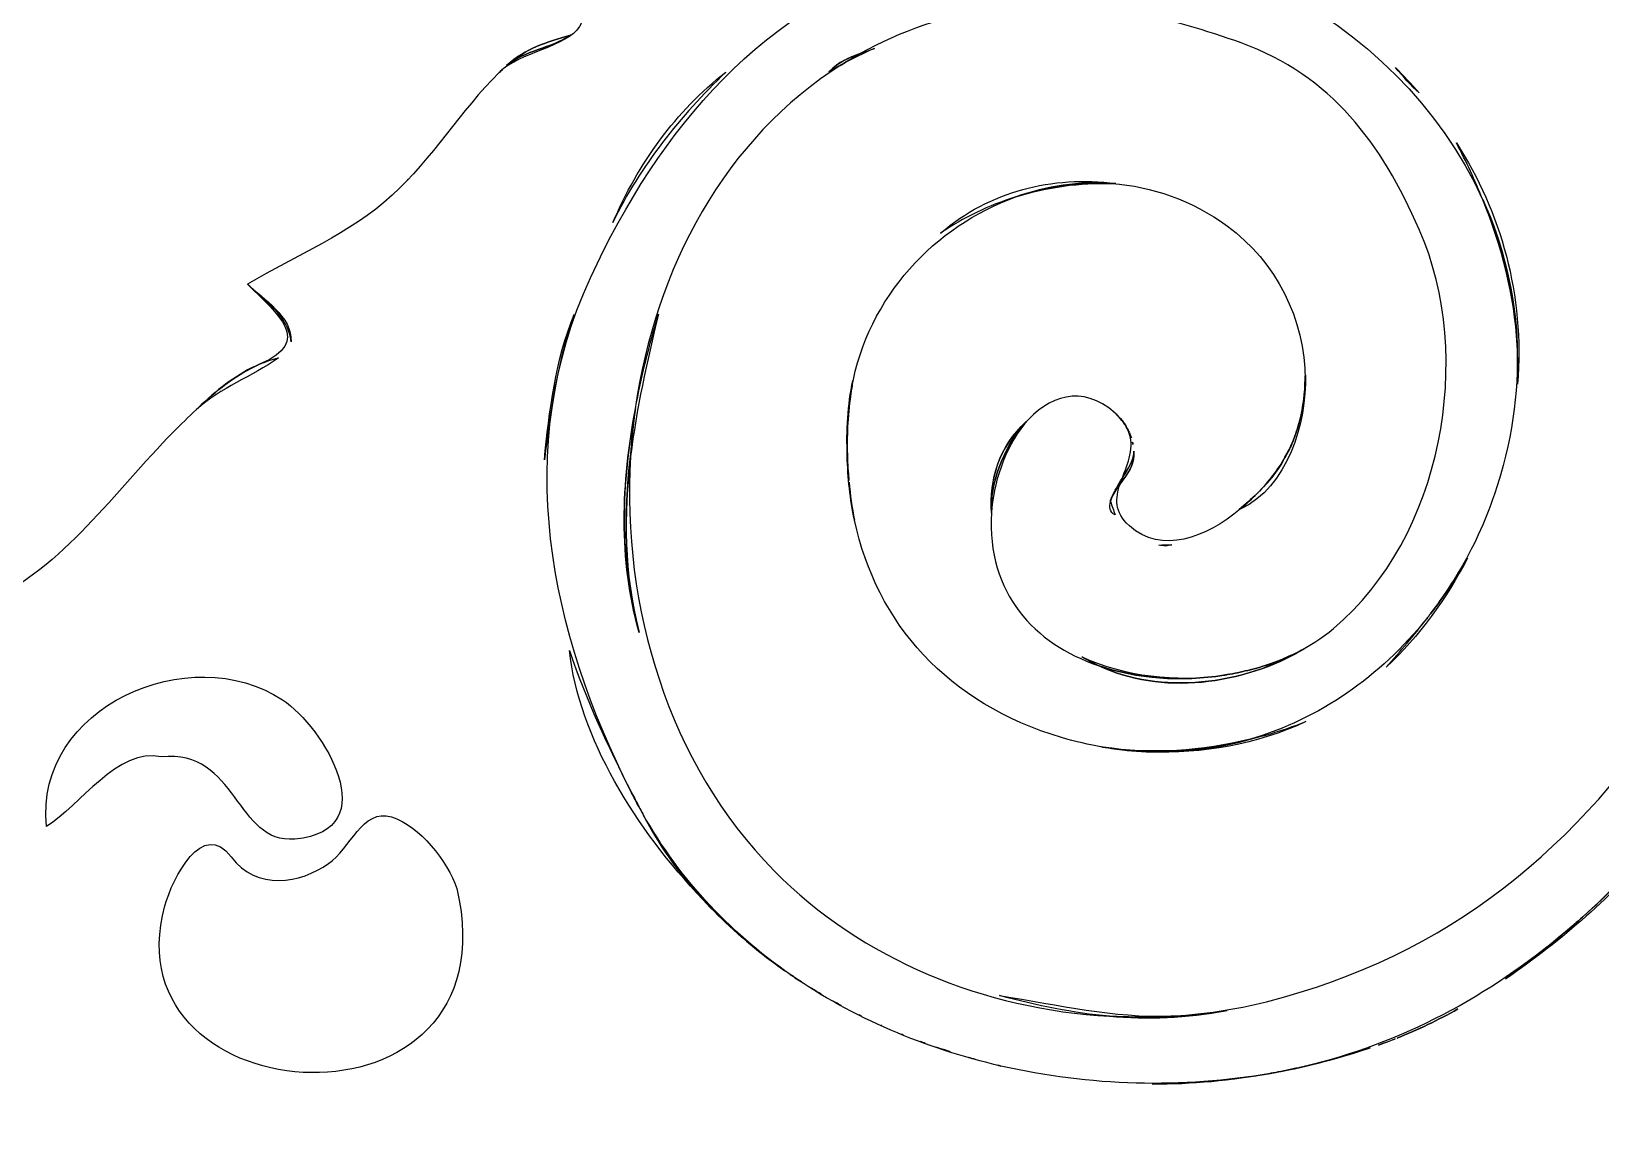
# Model space of a CAD drawing. Header units: centimetres. Extents: x -11.5 to 11.5, y -11.2 to 11.2.
# Drawn here: x 1.141 to 3.532, y 8.535 to 10.231 of the extents above; entities that cross this region are included whole.
import ezdxf

# ---------------------------------------------------------------- set-up
doc = ezdxf.new("R2010")
doc.units = ezdxf.units.CM
doc.header["$MEASUREMENT"] = 0
doc.layers.add('Layer 1', color=7, linetype='Continuous')

msp = doc.modelspace()

# ---------------------------------------------------------------- linework, layer by layer
at = {"layer": 'Layer 1'}
for points, knots in [([(2.59636, 11.08439), (2.485, 11.08727), (2.37427, 11.07283), (2.26444, 11.05571), (2.26444, 11.05571), (2.11675, 11.02732), (1.97274, 10.97975), (1.83793, 10.91437), (1.83793, 10.91437), (1.73853, 10.86616), (1.64169, 10.80962), (1.54908, 10.74639), (1.54908, 10.74639), (1.54445, 10.74247), (1.54011, 10.73938), (1.53699, 10.73835), (1.53699, 10.73835), (1.43954, 10.67091), (1.34707, 10.59582), (1.26185, 10.51438), (1.26185, 10.51438), (1.10329, 10.36288), (0.97303, 10.19209), (0.84145, 10.01871), (0.84145, 10.01871), (0.81944, 9.98966), (0.7974, 9.96063), (0.77522, 9.93171), (0.77522, 9.93171), (0.77107, 9.92623), (0.76694, 9.92078), (0.76273, 9.91531), (0.76273, 9.91531), (0.61335, 9.72052), (0.47812, 9.49825), (0.31246, 9.31624), (0.31246, 9.31624), (0.29849, 9.29933), (0.28333, 9.28383), (0.26605, 9.26634), (0.26605, 9.26634), (0.18731, 9.17413), (0.11537, 9.07314), (0.02827, 8.98869), (0.02827, 8.98869), (-0.00922, 8.95234), (-0.04685, 8.91678), (-0.08323, 8.87928), (-0.08323, 8.87928), (-0.09204, 8.87023), (-0.1009, 8.86121), (-0.10998, 8.85248), (-0.10998, 8.85248), (-0.1009, 8.86124), (-0.09204, 8.87023), (-0.08323, 8.87928), (-0.08323, 8.87928), (-0.11675, 8.84475), (-0.1825, 8.81504), (-0.20049, 8.76884), (-0.20049, 8.76884), (-0.14919, 8.73275), (-0.06293, 8.81853), (-0.02904, 8.84901), (-0.02904, 8.84901), (0.04801, 8.91841), (0.12971, 8.98297), (0.20512, 9.05412), (0.20512, 9.05412), (0.29497, 9.13889), (0.38234, 9.22724), (0.46952, 9.31479), (0.46952, 9.31479), (0.50048, 9.34591), (0.58504, 9.47037), (0.64282, 9.49415), (0.64282, 9.49415), (0.64364, 9.49449), (0.64449, 9.49473), (0.64536, 9.49505), (0.64536, 9.49505), (0.64888, 9.49632), (0.65227, 9.49722), (0.65555, 9.49764), (0.65555, 9.49764), (0.65616, 9.49772), (0.65671, 9.49804), (0.6573, 9.49809), (0.6573, 9.49809), (0.65677, 9.49804), (0.65632, 9.49775), (0.65579, 9.49767), (0.65579, 9.49767), (0.6582, 9.49799), (0.66066, 9.49844), (0.66291, 9.49825), (0.66291, 9.49825), (0.68215, 9.27653), (0.93329, 9.28756), (1.08331, 9.36466), (1.08331, 9.36466), (1.19888, 9.42409), (1.2754, 9.53921), (1.36618, 9.62893), (1.36618, 9.62893), (1.37769, 9.64028), (1.38946, 9.65179), (1.40161, 9.66293), (1.40161, 9.66293), (1.42677, 9.68703), (1.45627, 9.7096), (1.48858, 9.72336), (1.48858, 9.72336), (1.48895, 9.72352), (1.48927, 9.7237), (1.48964, 9.72386), (1.48964, 9.72386), (1.57058, 9.75855), (1.51684, 9.79876), (1.47059, 9.84573), (1.47059, 9.84573), (1.54486, 9.8892), (1.62611, 9.92214), (1.6907, 9.98085), (1.6907, 9.98085), (1.752, 10.0366), (1.79479, 10.10981), (1.85387, 10.1678), (1.85387, 10.1678), (1.85562, 10.16955), (1.85734, 10.17132), (1.85919, 10.17301), (1.85919, 10.17301), (1.85734, 10.17132), (1.85562, 10.16954), (1.85387, 10.1678), (1.85387, 10.1678), (1.88459, 10.19897), (1.95809, 10.20743), (1.9764, 10.23802), (1.9764, 10.23802), (2.0172, 10.30628), (1.83352, 10.37645), (1.7986, 10.39981), (1.7986, 10.39981), (2.0286, 10.45032), (2.20892, 10.60052), (2.41651, 10.70353), (2.41651, 10.70353), (2.3496, 10.67202), (2.28144, 10.63834), (2.21998, 10.59889), (2.21998, 10.59889), (2.29218, 10.64633), (2.37066, 10.69014), (2.45173, 10.72025), (2.45173, 10.72025), (2.47194, 10.72956), (2.49229, 10.73853), (2.51314, 10.74671), (2.51314, 10.74671), (2.78452, 10.85299), (3.08472, 10.81481), (3.33285, 10.67085), (3.33285, 10.67085), (3.4757, 10.58798), (3.58876, 10.46318), (3.66863, 10.31702), (3.66863, 10.31702), (3.64553, 10.36488), (3.61939, 10.41095), (3.58875, 10.45259), (3.58875, 10.45259), (3.63508, 10.39179), (3.67167, 10.32419), (3.70075, 10.25339), (3.70075, 10.25339), (3.85082, 9.92951), (3.8472, 9.52126), (3.65439, 9.22591), (3.65439, 9.22591), (3.49831, 8.98694), (3.30122, 8.82261), (3.02278, 8.75228), (3.02278, 8.75228), (2.97526, 8.74027), (2.92634, 8.73297), (2.87694, 8.73005), (2.87694, 8.73005), (2.90462, 8.73071), (2.93295, 8.73336), (2.96261, 8.73897), (2.96261, 8.73897), (2.89985, 8.72712), (2.84162, 8.72503), (2.78346, 8.73011), (2.78346, 8.73011), (2.59436, 8.74059), (2.4069, 8.81568), (2.27287, 8.95167), (2.27287, 8.95167), (2.11182, 9.1151), (2.04033, 9.35325), (2.05403, 9.58273), (2.05403, 9.58273), (2.04331, 9.49407), (2.04371, 9.40512), (2.06707, 9.31492), (2.06707, 9.31492), (2.03511, 9.42644), (2.04006, 9.54262), (2.0613, 9.6557), (2.0613, 9.6557), (2.09144, 9.86977), (2.1974, 10.06789), (2.37607, 10.18016), (2.37607, 10.18016), (2.36943, 10.17648), (2.36268, 10.17296), (2.3562, 10.16897), (2.3562, 10.16897), (2.37197, 10.18474), (2.38639, 10.19064), (2.40385, 10.19683), (2.40385, 10.19683), (2.46465, 10.23059), (2.53307, 10.25491), (2.60927, 10.26708), (2.60927, 10.26708), (2.60993, 10.26719), (2.61062, 10.26719), (2.61128, 10.26729), (2.61128, 10.26729), (2.62036, 10.26869), (2.62948, 10.26978), (2.63866, 10.27036), (2.63866, 10.27036), (2.63924, 10.27036), (2.63982, 10.27039), (2.64041, 10.27041), (2.64041, 10.27041), (2.7546, 10.28065), (2.87888, 10.25104), (2.98437, 10.21297), (2.98437, 10.21297), (3.1219, 10.16336), (3.19805, 10.05999), (3.25557, 9.92889), (3.25557, 9.92889), (3.3409, 9.73442), (3.29071, 9.46015), (3.12516, 9.32104), (3.12516, 9.32104), (3.08939, 9.29101), (3.04369, 9.26947), (2.99424, 9.25698), (2.99424, 9.25698), (3.02551, 9.26457), (3.05517, 9.27553), (3.08124, 9.2904), (3.08124, 9.2904), (2.98668, 9.23396), (2.86187, 9.21923), (2.76631, 9.26442), (2.76631, 9.26442), (2.66958, 9.29786), (2.59692, 9.37372), (2.60383, 9.49731), (2.60383, 9.49731), (2.60018, 9.54777), (2.61505, 9.59716), (2.65659, 9.63593), (2.65659, 9.63593), (2.65564, 9.63482), (2.65482, 9.63355), (2.65386, 9.63238), (2.65386, 9.63238), (2.69021, 9.67434), (2.74152, 9.69432), (2.79218, 9.64915), (2.79218, 9.64915), (2.79104, 9.65021), (2.78988, 9.65121), (2.78863, 9.65219), (2.78863, 9.65219), (2.78987, 9.65118), (2.79104, 9.65018), (2.79218, 9.64915), (2.79218, 9.64915), (2.7935, 9.64796), (2.79432, 9.6468), (2.79554, 9.6456), (2.79554, 9.6456), (2.79483, 9.64629), (2.7943, 9.64716), (2.79358, 9.64782), (2.79358, 9.64782), (2.79443, 9.64703), (2.79509, 9.64602), (2.79591, 9.6452), (2.79591, 9.6452), (2.79916, 9.64195), (2.80215, 9.63869), (2.80454, 9.63549), (2.80454, 9.63549), (2.80496, 9.63493), (2.80528, 9.6343), (2.8057, 9.63372), (2.8057, 9.63372), (2.80827, 9.63004), (2.81038, 9.62642), (2.81194, 9.62279), (2.81194, 9.62279), (2.81242, 9.62184), (2.81308, 9.62102), (2.81353, 9.62004), (2.81353, 9.62004), (2.81308, 9.62099), (2.81245, 9.62179), (2.81197, 9.62274), (2.81197, 9.62274), (2.82314, 9.59705), (2.81163, 9.57279), (2.80276, 9.54927), (2.80276, 9.54927), (2.81215, 9.56462), (2.82141, 9.57988), (2.82073, 9.5911), (2.82073, 9.5911), (2.82211, 9.56959), (2.81086, 9.55588), (2.79996, 9.54125), (2.79996, 9.54125), (2.79268, 9.51955), (2.79038, 9.49841), (2.81398, 9.4773), (2.81398, 9.4773), (2.86293, 9.43354), (2.93019, 9.45875), (2.9835, 9.50326), (2.9835, 9.50326), (2.98276, 9.50292), (2.98207, 9.50249), (2.98133, 9.50215), (2.98133, 9.50215), (2.99067, 9.50985), (2.99996, 9.51816), (3.00893, 9.52689), (3.00893, 9.52689), (3.02589, 9.54451), (3.04028, 9.5634), (3.05087, 9.58163), (3.05087, 9.58163), (3.05444, 9.58822), (3.05823, 9.59473), (3.06119, 9.60161), (3.06119, 9.60161), (3.06127, 9.60174), (3.06135, 9.6019), (3.06143, 9.60203), (3.06143, 9.60203), (3.06572, 9.61216), (3.06921, 9.62264), (3.07215, 9.63328), (3.07215, 9.63328), (3.07265, 9.63497), (3.07308, 9.63669), (3.07353, 9.63841), (3.07353, 9.63841), (3.07872, 9.65876), (3.08128, 9.67974), (3.0816, 9.70077), (3.0816, 9.70077), (3.08221, 9.79107), (3.03707, 9.88024), (2.96333, 9.93395), (2.96333, 9.93395), (2.90843, 9.97393), (2.84808, 9.99438), (2.78767, 9.9988), (2.78767, 9.9988), (2.73862, 10.00057), (2.68853, 9.99338), (2.64088, 9.97835), (2.64088, 9.97835), (2.51774, 9.9344), (2.4158, 9.82651), (2.3909, 9.68712), (2.3909, 9.68712), (2.39, 9.68138), (2.38913, 9.67564), (2.38841, 9.66987), (2.38841, 9.66987), (2.38801, 9.66696), (2.38748, 9.6641), (2.38717, 9.66117), (2.38717, 9.66117), (2.38574, 9.64794), (2.38495, 9.6349), (2.38439, 9.62196), (2.38439, 9.62196), (2.38352, 9.5968), (2.38431, 9.57156), (2.38661, 9.5465), (2.38661, 9.5465), (2.38547, 9.55891), (2.38463, 9.57137), (2.3841, 9.58389), (2.3841, 9.58389), (2.38484, 9.5501), (2.38847, 9.5174), (2.39516, 9.48613), (2.39516, 9.48613), (2.39148, 9.50497), (2.3887, 9.52428), (2.38688, 9.54376), (2.38688, 9.54376), (2.38871, 9.52429), (2.39151, 9.50497), (2.39516, 9.48613), (2.39516, 9.48613), (2.42884, 9.32836), (2.53703, 9.2062), (2.71081, 9.15469), (2.71081, 9.15469), (2.73169, 9.1485), (2.75246, 9.14382), (2.77309, 9.14027), (2.77309, 9.14027), (2.84802, 9.12868), (2.92467, 9.13426), (2.99838, 9.15241), (2.99838, 9.15241), (3.10337, 9.18302), (3.19629, 9.24769), (3.26685, 9.33577), (3.26685, 9.33577), (3.26746, 9.33659), (3.26815, 9.33738), (3.26876, 9.33818), (3.26876, 9.33818), (3.27048, 9.34035), (3.27209, 9.34257), (3.27376, 9.34477), (3.27376, 9.34477), (3.28302, 9.35705), (3.29196, 9.36951), (3.30051, 9.38226), (3.30051, 9.38226), (3.30263, 9.38551), (3.30466, 9.38882), (3.30673, 9.3921), (3.30673, 9.3921), (3.30975, 9.39676), (3.31255, 9.40157), (3.31546, 9.40631), (3.31546, 9.40631), (3.33731, 9.44327), (3.35576, 9.48307), (3.37012, 9.52529), (3.37012, 9.52529), (3.39676, 9.6035), (3.40729, 9.67978), (3.40467, 9.75254), (3.40467, 9.75254), (3.40041, 9.82829), (3.38176, 9.90177), (3.35218, 9.97437), (3.35218, 9.97437), (3.22412, 10.25681), (2.88389, 10.43371), (2.55645, 10.35974), (2.55645, 10.35974), (2.55587, 10.35961), (2.55526, 10.35948), (2.55468, 10.35932), (2.55468, 10.35932), (2.53965, 10.35588), (2.52499, 10.35194), (2.51055, 10.3477), (2.51055, 10.3477), (2.50722, 10.34675), (2.50391, 10.34577), (2.5006, 10.34476), (2.5006, 10.34476), (2.257, 10.26991), (2.09915, 10.08494), (1.99292, 9.85502), (1.99292, 9.85502), (1.87272, 9.59491), (1.93061, 9.3158), (2.05557, 9.07074), (2.05557, 9.07074), (2.05922, 9.06365), (2.0629, 9.05656), (2.06663, 9.04952), (2.06663, 9.04952), (2.12325, 8.94448), (2.20316, 8.85931), (2.29729, 8.79369), (2.29729, 8.79369), (2.30372, 8.7893), (2.31018, 8.78496), (2.31668, 8.78075), (2.31668, 8.78075), (2.31017, 8.78496), (2.30372, 8.7893), (2.29729, 8.79369), (2.29729, 8.79369), (2.39288, 8.72707), (2.50306, 8.68071), (2.61831, 8.65428), (2.61831, 8.65428), (2.61664, 8.65468), (2.61503, 8.6551), (2.61336, 8.6555), (2.61336, 8.6555), (2.61503, 8.6551), (2.61664, 8.65468), (2.61831, 8.65428), (2.61831, 8.65428), (2.75351, 8.62324), (2.89557, 8.61962), (3.02908, 8.64311), (3.02908, 8.64311), (3.03432, 8.64406), (3.03956, 8.64502), (3.04477, 8.64602), (3.04477, 8.64602), (3.05104, 8.64724), (3.05731, 8.64848), (3.06356, 8.64983), (3.06356, 8.64983), (3.0692, 8.65102), (3.07483, 8.65237), (3.08047, 8.65369), (3.08047, 8.65369), (3.228, 8.68819), (3.36275, 8.76066), (3.47838, 8.85853), (3.47838, 8.85853), (3.48722, 8.86607), (3.496, 8.87364), (3.50463, 8.88139), (3.50463, 8.88139), (3.57059, 8.94092), (3.6298, 9.00881), (3.68103, 9.08258), (3.68103, 9.08258), (3.68262, 9.08509), (3.68397, 9.08782), (3.6855, 9.09033), (3.6855, 9.09033), (3.69368, 9.10607), (3.70188, 9.12179), (3.7118, 9.13631), (3.7118, 9.13631), (3.70352, 9.12049), (3.69463, 9.10533), (3.6855, 9.09033), (3.6855, 9.09033), (3.68455, 9.0885), (3.68359, 9.08665), (3.68264, 9.08483), (3.68264, 9.08483), (3.78228, 9.229), (3.85113, 9.39524), (3.87983, 9.56476), (3.87983, 9.56476), (3.87954, 9.56309), (3.87927, 9.56145), (3.87896, 9.55979), (3.87896, 9.55979), (3.87928, 9.56146), (3.87954, 9.5631), (3.87983, 9.56476), (3.87983, 9.56476), (3.88089, 9.57098), (3.88208, 9.57717), (3.88301, 9.58341), (3.88301, 9.58341), (3.94945, 10.02151), (3.76085, 10.59859), (3.38091, 10.8618), (3.38091, 10.8618), (3.38292, 10.86027), (3.38491, 10.8587), (3.38692, 10.85717), (3.38692, 10.85717), (3.397, 10.84981), (3.4069, 10.84222), (3.41653, 10.83426), (3.41653, 10.83426), (3.407, 10.84236), (3.39682, 10.84955), (3.38692, 10.85717), (3.38692, 10.85717), (3.38086, 10.86162), (3.37462, 10.86587), (3.3684, 10.87011), (3.3684, 10.87011), (3.36062, 10.8753), (3.35282, 10.88048), (3.34488, 10.8854), (3.34488, 10.8854), (3.34276, 10.88672), (3.34065, 10.8881), (3.3385, 10.8894), (3.3385, 10.8894), (3.32601, 10.89699), (3.31339, 10.9043), (3.30051, 10.91123), (3.30051, 10.91123), (3.29091, 10.91639), (3.2812, 10.92128), (3.27146, 10.92621), (3.27146, 10.92621), (3.23952, 10.9419), (3.20674, 10.95576), (3.17364, 10.96823), (3.17364, 10.96823), (3.09733, 10.99691), (3.02328, 11.02117), (2.94671, 11.0448), (2.94671, 11.0448), (2.85363, 11.06679), (2.75867, 11.07991), (2.66318, 11.08457), (2.66318, 11.08457), (2.64097, 11.08418), (2.61863, 11.08383), (2.59636, 11.08439)], [0, 0, 0, 0, 0.0062893, 0.0062893, 0.0062893, 0.0062893, 0.0125786, 0.0125786, 0.0125786, 0.0125786, 0.0188679, 0.0188679, 0.0188679, 0.0188679, 0.0251572, 0.0251572, 0.0251572, 0.0251572, 0.0314465, 0.0314465, 0.0314465, 0.0314465, 0.0377358, 0.0377358, 0.0377358, 0.0377358, 0.0440252, 0.0440252, 0.0440252, 0.0440252, 0.0503145, 0.0503145, 0.0503145, 0.0503145, 0.0566038, 0.0566038, 0.0566038, 0.0566038, 0.0628931, 0.0628931, 0.0628931, 0.0628931, 0.0691824, 0.0691824, 0.0691824, 0.0691824, 0.0754717, 0.0754717, 0.0754717, 0.0754717, 0.081761, 0.081761, 0.081761, 0.081761, 0.0880503, 0.0880503, 0.0880503, 0.0880503, 0.0943396, 0.0943396, 0.0943396, 0.0943396, 0.1006289, 0.1006289, 0.1006289, 0.1006289, 0.1069182, 0.1069182, 0.1069182, 0.1069182, 0.1132075, 0.1132075, 0.1132075, 0.1132075, 0.1194969, 0.1194969, 0.1194969, 0.1194969, 0.1257862, 0.1257862, 0.1257862, 0.1257862, 0.1320755, 0.1320755, 0.1320755, 0.1320755, 0.1383648, 0.1383648, 0.1383648, 0.1383648, 0.1446541, 0.1446541, 0.1446541, 0.1446541, 0.1509434, 0.1509434, 0.1509434, 0.1509434, 0.1572327, 0.1572327, 0.1572327, 0.1572327, 0.163522, 0.163522, 0.163522, 0.163522, 0.1698113, 0.1698113, 0.1698113, 0.1698113, 0.1761006, 0.1761006, 0.1761006, 0.1761006, 0.1823899, 0.1823899, 0.1823899, 0.1823899, 0.1886792, 0.1886792, 0.1886792, 0.1886792, 0.1949686, 0.1949686, 0.1949686, 0.1949686, 0.2012579, 0.2012579, 0.2012579, 0.2012579, 0.2075472, 0.2075472, 0.2075472, 0.2075472, 0.2138365, 0.2138365, 0.2138365, 0.2138365, 0.2201258, 0.2201258, 0.2201258, 0.2201258, 0.2264151, 0.2264151, 0.2264151, 0.2264151, 0.2327044, 0.2327044, 0.2327044, 0.2327044, 0.2389937, 0.2389937, 0.2389937, 0.2389937, 0.245283, 0.245283, 0.245283, 0.245283, 0.2515723, 0.2515723, 0.2515723, 0.2515723, 0.2578616, 0.2578616, 0.2578616, 0.2578616, 0.2641509, 0.2641509, 0.2641509, 0.2641509, 0.2704403, 0.2704403, 0.2704403, 0.2704403, 0.2767296, 0.2767296, 0.2767296, 0.2767296, 0.2830189, 0.2830189, 0.2830189, 0.2830189, 0.2893082, 0.2893082, 0.2893082, 0.2893082, 0.2955975, 0.2955975, 0.2955975, 0.2955975, 0.3018868, 0.3018868, 0.3018868, 0.3018868, 0.3081761, 0.3081761, 0.3081761, 0.3081761, 0.3144654, 0.3144654, 0.3144654, 0.3144654, 0.3207547, 0.3207547, 0.3207547, 0.3207547, 0.327044, 0.327044, 0.327044, 0.327044, 0.3333333, 0.3333333, 0.3333333, 0.3333333, 0.3396226, 0.3396226, 0.3396226, 0.3396226, 0.3459119, 0.3459119, 0.3459119, 0.3459119, 0.3522013, 0.3522013, 0.3522013, 0.3522013, 0.3584906, 0.3584906, 0.3584906, 0.3584906, 0.3647799, 0.3647799, 0.3647799, 0.3647799, 0.3710692, 0.3710692, 0.3710692, 0.3710692, 0.3773585, 0.3773585, 0.3773585, 0.3773585, 0.3836478, 0.3836478, 0.3836478, 0.3836478, 0.3899371, 0.3899371, 0.3899371, 0.3899371, 0.3962264, 0.3962264, 0.3962264, 0.3962264, 0.4025157, 0.4025157, 0.4025157, 0.4025157, 0.408805, 0.408805, 0.408805, 0.408805, 0.4150943, 0.4150943, 0.4150943, 0.4150943, 0.4213836, 0.4213836, 0.4213836, 0.4213836, 0.427673, 0.427673, 0.427673, 0.427673, 0.4339623, 0.4339623, 0.4339623, 0.4339623, 0.4402516, 0.4402516, 0.4402516, 0.4402516, 0.4465409, 0.4465409, 0.4465409, 0.4465409, 0.4528302, 0.4528302, 0.4528302, 0.4528302, 0.4591195, 0.4591195, 0.4591195, 0.4591195, 0.4654088, 0.4654088, 0.4654088, 0.4654088, 0.4716981, 0.4716981, 0.4716981, 0.4716981, 0.4779874, 0.4779874, 0.4779874, 0.4779874, 0.4842767, 0.4842767, 0.4842767, 0.4842767, 0.490566, 0.490566, 0.490566, 0.490566, 0.4968553, 0.4968553, 0.4968553, 0.4968553, 0.5031447, 0.5031447, 0.5031447, 0.5031447, 0.509434, 0.509434, 0.509434, 0.509434, 0.5157233, 0.5157233, 0.5157233, 0.5157233, 0.5220126, 0.5220126, 0.5220126, 0.5220126, 0.5283019, 0.5283019, 0.5283019, 0.5283019, 0.5345912, 0.5345912, 0.5345912, 0.5345912, 0.5408805, 0.5408805, 0.5408805, 0.5408805, 0.5471698, 0.5471698, 0.5471698, 0.5471698, 0.5534591, 0.5534591, 0.5534591, 0.5534591, 0.5597484, 0.5597484, 0.5597484, 0.5597484, 0.5660377, 0.5660377, 0.5660377, 0.5660377, 0.572327, 0.572327, 0.572327, 0.572327, 0.5786164, 0.5786164, 0.5786164, 0.5786164, 0.5849057, 0.5849057, 0.5849057, 0.5849057, 0.591195, 0.591195, 0.591195, 0.591195, 0.5974843, 0.5974843, 0.5974843, 0.5974843, 0.6037736, 0.6037736, 0.6037736, 0.6037736, 0.6100629, 0.6100629, 0.6100629, 0.6100629, 0.6163522, 0.6163522, 0.6163522, 0.6163522, 0.6226415, 0.6226415, 0.6226415, 0.6226415, 0.6289308, 0.6289308, 0.6289308, 0.6289308, 0.6352201, 0.6352201, 0.6352201, 0.6352201, 0.6415094, 0.6415094, 0.6415094, 0.6415094, 0.6477987, 0.6477987, 0.6477987, 0.6477987, 0.6540881, 0.6540881, 0.6540881, 0.6540881, 0.6603774, 0.6603774, 0.6603774, 0.6603774, 0.6666667, 0.6666667, 0.6666667, 0.6666667, 0.672956, 0.672956, 0.672956, 0.672956, 0.6792453, 0.6792453, 0.6792453, 0.6792453, 0.6855346, 0.6855346, 0.6855346, 0.6855346, 0.6918239, 0.6918239, 0.6918239, 0.6918239, 0.6981132, 0.6981132, 0.6981132, 0.6981132, 0.7044025, 0.7044025, 0.7044025, 0.7044025, 0.7106918, 0.7106918, 0.7106918, 0.7106918, 0.7169811, 0.7169811, 0.7169811, 0.7169811, 0.7232704, 0.7232704, 0.7232704, 0.7232704, 0.7295597, 0.7295597, 0.7295597, 0.7295597, 0.7358491, 0.7358491, 0.7358491, 0.7358491, 0.7421384, 0.7421384, 0.7421384, 0.7421384, 0.7484277, 0.7484277, 0.7484277, 0.7484277, 0.754717, 0.754717, 0.754717, 0.754717, 0.7610063, 0.7610063, 0.7610063, 0.7610063, 0.7672956, 0.7672956, 0.7672956, 0.7672956, 0.7735849, 0.7735849, 0.7735849, 0.7735849, 0.7798742, 0.7798742, 0.7798742, 0.7798742, 0.7861635, 0.7861635, 0.7861635, 0.7861635, 0.7924528, 0.7924528, 0.7924528, 0.7924528, 0.7987421, 0.7987421, 0.7987421, 0.7987421, 0.8050314, 0.8050314, 0.8050314, 0.8050314, 0.8113208, 0.8113208, 0.8113208, 0.8113208, 0.8176101, 0.8176101, 0.8176101, 0.8176101, 0.8238994, 0.8238994, 0.8238994, 0.8238994, 0.8301887, 0.8301887, 0.8301887, 0.8301887, 0.836478, 0.836478, 0.836478, 0.836478, 0.8427673, 0.8427673, 0.8427673, 0.8427673, 0.8490566, 0.8490566, 0.8490566, 0.8490566, 0.8553459, 0.8553459, 0.8553459, 0.8553459, 0.8616352, 0.8616352, 0.8616352, 0.8616352, 0.8679245, 0.8679245, 0.8679245, 0.8679245, 0.8742138, 0.8742138, 0.8742138, 0.8742138, 0.8805031, 0.8805031, 0.8805031, 0.8805031, 0.8867925, 0.8867925, 0.8867925, 0.8867925, 0.8930818, 0.8930818, 0.8930818, 0.8930818, 0.8993711, 0.8993711, 0.8993711, 0.8993711, 0.9056604, 0.9056604, 0.9056604, 0.9056604, 0.9119497, 0.9119497, 0.9119497, 0.9119497, 0.918239, 0.918239, 0.918239, 0.918239, 0.9245283, 0.9245283, 0.9245283, 0.9245283, 0.9308176, 0.9308176, 0.9308176, 0.9308176, 0.9371069, 0.9371069, 0.9371069, 0.9371069, 0.9433962, 0.9433962, 0.9433962, 0.9433962, 0.9496855, 0.9496855, 0.9496855, 0.9496855, 0.9559748, 0.9559748, 0.9559748, 0.9559748, 0.9622642, 0.9622642, 0.9622642, 0.9622642, 0.9685535, 0.9685535, 0.9685535, 0.9685535, 0.9748428, 0.9748428, 0.9748428, 0.9748428, 0.9811321, 0.9811321, 0.9811321, 0.9811321, 0.9874214, 0.9874214, 0.9874214, 0.9874214, 1, 1, 1, 1]), ([(1.865, 10.17848), (1.89331, 10.20211), (1.93234, 10.20467), (1.96258, 10.22462), (1.96258, 10.22462), (1.92498, 10.21362), (1.89508, 10.20542), (1.865, 10.17848)], [0, 0, 0, 0, 0.3333333, 0.3333333, 0.3333333, 0.3333333, 1, 1, 1, 1]), ([(1.9626, 10.22462), (1.93233, 10.20467), (1.89333, 10.2021), (1.86502, 10.17848), (1.86502, 10.17848), (1.89508, 10.20542), (1.92498, 10.21362), (1.9626, 10.22462)], [0, 0, 0, 0, 0.3333333, 0.3333333, 0.3333333, 0.3333333, 1, 1, 1, 1]), ([(2.37622, 10.18023), (2.38535, 10.18595), (2.39448, 10.19163), (2.404, 10.1969), (2.404, 10.1969), (2.38654, 10.19071), (2.37212, 10.18478), (2.35635, 10.16904), (2.35635, 10.16904), (2.36284, 10.17303), (2.36958, 10.17655), (2.37622, 10.18023)], [0, 0, 0, 0, 0.25, 0.25, 0.25, 0.25, 0.5, 0.5, 0.5, 0.5, 1, 1, 1, 1]), ([(2.42554, 10.20468), (2.41773, 10.20169), (2.41064, 10.19928), (2.404, 10.19693), (2.404, 10.19693), (2.3945, 10.19166), (2.38535, 10.18598), (2.37622, 10.18026), (2.37622, 10.18026), (2.39226, 10.18914), (2.40858, 10.19751), (2.42554, 10.20468)], [0, 0, 0, 0, 0.25, 0.25, 0.25, 0.25, 0.5, 0.5, 0.5, 0.5, 1, 1, 1, 1]), ([(2.19908, 10.16851), (2.12304, 10.10911), (2.06509, 10.02862), (2.02713, 9.93927), (2.02713, 9.93927), (2.06872, 10.02669), (2.13027, 10.10159), (2.19908, 10.16851)], [0, 0, 0, 0, 0.3333333, 0.3333333, 0.3333333, 0.3333333, 1, 1, 1, 1]), ([(3.21942, 10.17557), (3.23085, 10.16181), (3.24249, 10.14842), (3.25562, 10.13676), (3.25562, 10.13676), (3.24411, 10.15009), (3.23204, 10.16311), (3.21942, 10.17557)], [0, 0, 0, 0, 0.3333333, 0.3333333, 0.3333333, 0.3333333, 1, 1, 1, 1]), ([(3.40548, 9.69294), (3.4163, 9.82936), (3.37984, 9.95512), (3.31237, 10.06076), (3.31237, 10.06076), (3.32727, 10.03205), (3.34057, 10.00327), (3.35235, 9.97437), (3.35235, 9.97437), (3.38339, 9.90595), (3.40196, 9.83134), (3.40484, 9.75254), (3.40484, 9.75254), (3.40595, 9.73284), (3.40643, 9.71303), (3.40548, 9.69294)], [0, 0, 0, 0, 0.2, 0.2, 0.2, 0.2, 0.4, 0.4, 0.4, 0.4, 0.6, 0.6, 0.6, 0.6, 1, 1, 1, 1]), ([(1.71553, 10.00555), (1.71656, 10.00661), (1.71297, 10.00293), (1.71553, 10.00555), (1.71553, 10.00555), (1.71553, 10.00555), (1.71553, 10.00555), (1.71553, 10.00555)], [0, 0, 0, 0, 0.3333333, 0.3333333, 0.3333333, 0.3333333, 1, 1, 1, 1]), ([(1.71553, 10.00555), (1.71297, 10.00293), (1.71656, 10.00661), (1.71553, 10.00555), (1.71553, 10.00555), (1.71553, 10.00555), (1.71553, 10.00555), (1.71553, 10.00555)], [0, 0, 0, 0, 0.3333333, 0.3333333, 0.3333333, 0.3333333, 1, 1, 1, 1]), ([(2.78781, 9.99886), (2.78961, 9.99881), (2.79146, 9.99891), (2.79326, 9.99883), (2.79326, 9.99883), (2.69568, 10.01103), (2.60189, 9.98751), (2.526, 9.92303), (2.526, 9.92303), (2.56085, 9.94705), (2.60006, 9.9655), (2.64101, 9.97843), (2.64101, 9.97843), (2.68793, 9.99515), (2.73788, 10.00253), (2.78781, 9.99886)], [0, 0, 0, 0, 0.2, 0.2, 0.2, 0.2, 0.4, 0.4, 0.4, 0.4, 0.6, 0.6, 0.6, 0.6, 1, 1, 1, 1]), ([(2.78781, 9.99886), (2.73786, 10.00251), (2.68793, 9.99513), (2.64102, 9.97841), (2.64102, 9.97841), (2.68867, 9.99343), (2.73878, 10.00066), (2.78781, 9.99886)], [0, 0, 0, 0, 0.3333333, 0.3333333, 0.3333333, 0.3333333, 1, 1, 1, 1]), ([(3.35235, 9.97441), (3.38193, 9.90181), (3.40058, 9.82833), (3.40484, 9.75258), (3.40484, 9.75258), (3.40196, 9.83135), (3.38339, 9.90596), (3.35235, 9.97441)], [0, 0, 0, 0, 0.3333333, 0.3333333, 0.3333333, 0.3333333, 1, 1, 1, 1]), ([(1.53681, 9.7574), (1.53909, 9.79674), (1.49384, 9.82222), (1.47061, 9.8458), (1.47061, 9.8458), (1.49574, 9.82024), (1.5335, 9.79738), (1.53681, 9.7574)], [0, 0, 0, 0, 0.3333333, 0.3333333, 0.3333333, 0.3333333, 1, 1, 1, 1]), ([(1.92281, 9.57777), (1.93157, 9.6495), (1.94326, 9.73125), (1.9679, 9.79915), (1.9679, 9.79915), (1.94006, 9.73115), (1.9299, 9.65066), (1.92281, 9.57777)], [0, 0, 0, 0, 0.3333333, 0.3333333, 0.3333333, 0.3333333, 1, 1, 1, 1]), ([(2.09637, 9.79981), (2.08274, 9.75279), (2.07057, 9.70459), (2.06142, 9.6558), (2.06142, 9.6558), (2.05803, 9.63162), (2.0556, 9.6073), (2.05414, 9.58283), (2.05414, 9.58283), (2.0629, 9.65522), (2.07904, 9.72739), (2.09637, 9.79981)], [0, 0, 0, 0, 0.25, 0.25, 0.25, 0.25, 0.5, 0.5, 0.5, 0.5, 1, 1, 1, 1]), ([(1.39245, 9.65408), (1.43029, 9.68893), (1.47646, 9.70369), (1.51757, 9.73316), (1.51757, 9.73316), (1.50767, 9.73088), (1.49804, 9.72742), (1.48857, 9.7234), (1.48857, 9.7234), (1.45616, 9.7093), (1.4279, 9.6871), (1.4016, 9.66297), (1.4016, 9.66297), (1.39851, 9.66003), (1.39539, 9.65707), (1.39245, 9.65408)], [0, 0, 0, 0, 0.2, 0.2, 0.2, 0.2, 0.4, 0.4, 0.4, 0.4, 0.6, 0.6, 0.6, 0.6, 1, 1, 1, 1]), ([(1.4886, 9.7234), (1.45629, 9.70964), (1.42679, 9.68707), (1.40163, 9.66297), (1.40163, 9.66297), (1.42793, 9.68712), (1.45619, 9.70932), (1.4886, 9.7234)], [0, 0, 0, 0, 0.3333333, 0.3333333, 0.3333333, 0.3333333, 1, 1, 1, 1]), ([(3.07366, 9.63847), (3.07321, 9.63675), (3.07276, 9.63506), (3.07228, 9.63334), (3.07228, 9.63334), (3.06937, 9.62292), (3.06604, 9.61254), (3.0617, 9.60238), (3.0617, 9.60238), (3.06165, 9.6023), (3.06159, 9.60219), (3.06157, 9.60209), (3.06157, 9.60209), (3.06149, 9.60196), (3.06141, 9.6018), (3.06133, 9.60167), (3.06133, 9.60167), (3.05855, 9.59521), (3.05498, 9.58849), (3.05101, 9.58169), (3.05101, 9.58169), (3.04895, 9.57788), (3.04733, 9.57388), (3.04506, 9.57018), (3.04506, 9.57018), (3.03532, 9.55441), (3.02262, 9.54012), (3.00908, 9.52695), (3.00908, 9.52695), (3.00109, 9.51867), (2.9926, 9.51076), (2.98365, 9.5033), (2.98365, 9.5033), (3.05424, 9.5351), (3.08456, 9.63498), (3.08208, 9.70682), (3.08208, 9.70682), (3.08211, 9.70481), (3.08176, 9.70285), (3.08171, 9.70084), (3.08171, 9.70084), (3.0816, 9.67998), (3.07893, 9.65908), (3.07366, 9.63847)], [0, 0, 0, 0, 0.0833333, 0.0833333, 0.0833333, 0.0833333, 0.1666667, 0.1666667, 0.1666667, 0.1666667, 0.25, 0.25, 0.25, 0.25, 0.3333333, 0.3333333, 0.3333333, 0.3333333, 0.4166667, 0.4166667, 0.4166667, 0.4166667, 0.5, 0.5, 0.5, 0.5, 0.5833333, 0.5833333, 0.5833333, 0.5833333, 0.6666667, 0.6666667, 0.6666667, 0.6666667, 0.75, 0.75, 0.75, 0.75, 0.8333333, 0.8333333, 0.8333333, 0.8333333, 1, 1, 1, 1]), ([(2.38453, 9.62201), (2.38509, 9.63804), (2.38657, 9.654), (2.38855, 9.66993), (2.38855, 9.66993), (2.38929, 9.67572), (2.39003, 9.68152), (2.39104, 9.68718), (2.39104, 9.68718), (2.39165, 9.69104), (2.39202, 9.69493), (2.39271, 9.69877), (2.39271, 9.69877), (2.38461, 9.66109), (2.38268, 9.62241), (2.38424, 9.58394), (2.38424, 9.58394), (2.384, 9.5965), (2.384, 9.60915), (2.38453, 9.62201)], [0, 0, 0, 0, 0.1666667, 0.1666667, 0.1666667, 0.1666667, 0.3333333, 0.3333333, 0.3333333, 0.3333333, 0.5, 0.5, 0.5, 0.5, 0.6666667, 0.6666667, 0.6666667, 0.6666667, 1, 1, 1, 1]), ([(2.39104, 9.68718), (2.39003, 9.68149), (2.38932, 9.6757), (2.38855, 9.66993), (2.38855, 9.66993), (2.38927, 9.67569), (2.39014, 9.68144), (2.39104, 9.68718)], [0, 0, 0, 0, 0.3333333, 0.3333333, 0.3333333, 0.3333333, 1, 1, 1, 1]), ([(3.08173, 9.70086), (3.08141, 9.6798), (3.07887, 9.65882), (3.07366, 9.6385), (3.07366, 9.6385), (3.07893, 9.65908), (3.0816, 9.67998), (3.08173, 9.70086)], [0, 0, 0, 0, 0.3333333, 0.3333333, 0.3333333, 0.3333333, 1, 1, 1, 1]), ([(2.06719, 9.31499), (2.04383, 9.40519), (2.04343, 9.49414), (2.05415, 9.5828), (2.05415, 9.5828), (2.05563, 9.60727), (2.05804, 9.63162), (2.06143, 9.65577), (2.06143, 9.65577), (2.04018, 9.54269), (2.03523, 9.42654), (2.06719, 9.31499)], [0, 0, 0, 0, 0.25, 0.25, 0.25, 0.25, 0.5, 0.5, 0.5, 0.5, 1, 1, 1, 1]), ([(2.60398, 9.49739), (2.60094, 9.53988), (2.6215, 9.59494), (2.65404, 9.63246), (2.65404, 9.63246), (2.65497, 9.6336), (2.65579, 9.63489), (2.65677, 9.63601), (2.65677, 9.63601), (2.61519, 9.59724), (2.60033, 9.54785), (2.60398, 9.49739)], [0, 0, 0, 0, 0.25, 0.25, 0.25, 0.25, 0.5, 0.5, 0.5, 0.5, 1, 1, 1, 1]), ([(2.79374, 9.64791), (2.79445, 9.64725), (2.79498, 9.64638), (2.7957, 9.64569), (2.7957, 9.64569), (2.79583, 9.64556), (2.79594, 9.64543), (2.79607, 9.64529), (2.79607, 9.64529), (2.79522, 9.64611), (2.79458, 9.64712), (2.79374, 9.64791)], [0, 0, 0, 0, 0.25, 0.25, 0.25, 0.25, 0.5, 0.5, 0.5, 0.5, 1, 1, 1, 1]), ([(2.79606, 9.64529), (2.79593, 9.64542), (2.79582, 9.64555), (2.79569, 9.64569), (2.79569, 9.64569), (2.79902, 9.64233), (2.80228, 9.63886), (2.80506, 9.63503), (2.80506, 9.63503), (2.80493, 9.63522), (2.80485, 9.6354), (2.80469, 9.63559), (2.80469, 9.63559), (2.80212, 9.6391), (2.79913, 9.64222), (2.79606, 9.64529)], [0, 0, 0, 0, 0.2, 0.2, 0.2, 0.2, 0.4, 0.4, 0.4, 0.4, 0.6, 0.6, 0.6, 0.6, 1, 1, 1, 1]), ([(2.80469, 9.63558), (2.80485, 9.63539), (2.80493, 9.63521), (2.80506, 9.63502), (2.80506, 9.63502), (2.80509, 9.63499), (2.80509, 9.63497), (2.80511, 9.63494), (2.80511, 9.63494), (2.8054, 9.63454), (2.80559, 9.63417), (2.80585, 9.6338), (2.80585, 9.6338), (2.80543, 9.63437), (2.80511, 9.635), (2.80469, 9.63558)], [0, 0, 0, 0, 0.2, 0.2, 0.2, 0.2, 0.4, 0.4, 0.4, 0.4, 0.6, 0.6, 0.6, 0.6, 1, 1, 1, 1]), ([(2.80511, 9.63495), (2.80508, 9.63498), (2.80508, 9.635), (2.80506, 9.63503), (2.80506, 9.63503), (2.80509, 9.635), (2.80509, 9.63497), (2.80511, 9.63495)], [0, 0, 0, 0, 0.3333333, 0.3333333, 0.3333333, 0.3333333, 1, 1, 1, 1]), ([(2.80585, 9.63381), (2.80556, 9.63418), (2.80537, 9.63455), (2.80511, 9.63495), (2.80511, 9.63495), (2.80786, 9.63114), (2.81006, 9.62701), (2.81215, 9.62281), (2.81215, 9.62281), (2.81212, 9.62284), (2.81212, 9.62286), (2.81212, 9.62289), (2.81212, 9.62289), (2.81022, 9.62669), (2.80821, 9.63037), (2.80585, 9.63381)], [0, 0, 0, 0, 0.2, 0.2, 0.2, 0.2, 0.4, 0.4, 0.4, 0.4, 0.6, 0.6, 0.6, 0.6, 1, 1, 1, 1]), ([(2.38453, 9.62201), (2.38397, 9.60915), (2.38397, 9.5965), (2.38424, 9.58394), (2.38424, 9.58394), (2.38477, 9.57145), (2.38562, 9.55896), (2.38675, 9.54655), (2.38675, 9.54655), (2.38445, 9.57161), (2.38366, 9.59685), (2.38453, 9.62201)], [0, 0, 0, 0, 0.25, 0.25, 0.25, 0.25, 0.5, 0.5, 0.5, 0.5, 1, 1, 1, 1]), ([(2.60398, 9.49739), (2.60628, 9.53962), (2.62353, 9.59513), (2.65404, 9.63246), (2.65404, 9.63246), (2.62149, 9.59494), (2.60093, 9.53988), (2.60398, 9.49739)], [0, 0, 0, 0, 0.3333333, 0.3333333, 0.3333333, 0.3333333, 1, 1, 1, 1]), ([(2.8121, 9.62288), (2.8121, 9.62285), (2.8121, 9.62283), (2.81213, 9.6228), (2.81213, 9.6228), (2.81261, 9.62187), (2.81324, 9.62108), (2.81369, 9.6201), (2.81369, 9.6201), (2.81324, 9.62111), (2.81257, 9.6219), (2.8121, 9.62288)], [0, 0, 0, 0, 0.25, 0.25, 0.25, 0.25, 0.5, 0.5, 0.5, 0.5, 1, 1, 1, 1]), ([(2.81699, 9.61145), (2.81609, 9.6142), (2.81506, 9.61685), (2.81397, 9.61944), (2.81397, 9.61944), (2.81506, 9.61685), (2.81609, 9.6142), (2.81699, 9.61145)], [0, 0, 0, 0, 0.3333333, 0.3333333, 0.3333333, 0.3333333, 1, 1, 1, 1]), ([(3.07229, 9.63333), (3.06935, 9.62269), (3.06586, 9.61222), (3.06157, 9.60208), (3.06157, 9.60208), (3.0616, 9.60219), (3.06165, 9.60229), (3.0617, 9.60237), (3.0617, 9.60237), (3.06604, 9.61254), (3.06938, 9.62291), (3.07229, 9.63333)], [0, 0, 0, 0, 0.25, 0.25, 0.25, 0.25, 0.5, 0.5, 0.5, 0.5, 1, 1, 1, 1]), ([(2.80294, 9.54933), (2.80193, 9.54663), (2.80103, 9.54396), (2.80014, 9.54129), (2.80014, 9.54129), (2.81104, 9.55592), (2.82229, 9.56965), (2.82091, 9.59114), (2.82091, 9.59114), (2.8216, 9.57994), (2.81234, 9.56465), (2.80294, 9.54933)], [0, 0, 0, 0, 0.25, 0.25, 0.25, 0.25, 0.5, 0.5, 0.5, 0.5, 1, 1, 1, 1]), ([(2.81948, 9.60143), (2.81927, 9.60262), (2.81898, 9.60381), (2.81874, 9.60498), (2.81874, 9.60498), (2.819, 9.60381), (2.81929, 9.60262), (2.81948, 9.60143)], [0, 0, 0, 0, 0.3333333, 0.3333333, 0.3333333, 0.3333333, 1, 1, 1, 1]), ([(3.05102, 9.58169), (3.05496, 9.58849), (3.05853, 9.59521), (3.06134, 9.60167), (3.06134, 9.60167), (3.0584, 9.59478), (3.05459, 9.58828), (3.05102, 9.58169)], [0, 0, 0, 0, 0.3333333, 0.3333333, 0.3333333, 0.3333333, 1, 1, 1, 1]), ([(2.78752, 9.52126), (2.79101, 9.52851), (2.79546, 9.53504), (2.80011, 9.54129), (2.80011, 9.54129), (2.80101, 9.54396), (2.80191, 9.54663), (2.80291, 9.54933), (2.80291, 9.54933), (2.79699, 9.53965), (2.79109, 9.52996), (2.78752, 9.52126)], [0, 0, 0, 0, 0.25, 0.25, 0.25, 0.25, 0.5, 0.5, 0.5, 0.5, 1, 1, 1, 1]), ([(2.78527, 9.51459), (2.78583, 9.51673), (2.78659, 9.51896), (2.78755, 9.52126), (2.78755, 9.52126), (2.78665, 9.51941), (2.78567, 9.51764), (2.7849, 9.51565), (2.7849, 9.51565), (2.78503, 9.5153), (2.78514, 9.51493), (2.78527, 9.51459)], [0, 0, 0, 0, 0.25, 0.25, 0.25, 0.25, 0.5, 0.5, 0.5, 0.5, 1, 1, 1, 1]), ([(3.00908, 9.52695), (3.00011, 9.51822), (2.99082, 9.50988), (2.98148, 9.50221), (2.98148, 9.50221), (2.98222, 9.50253), (2.98291, 9.50298), (2.98365, 9.50332), (2.98365, 9.50332), (2.9926, 9.51075), (3.00112, 9.51866), (3.00908, 9.52695)], [0, 0, 0, 0, 0.25, 0.25, 0.25, 0.25, 0.5, 0.5, 0.5, 0.5, 1, 1, 1, 1]), ([(2.79217, 9.4939), (2.78987, 9.50081), (2.78754, 9.50768), (2.78524, 9.51459), (2.78524, 9.51459), (2.78294, 9.50578), (2.7841, 9.4984), (2.79217, 9.4939)], [0, 0, 0, 0, 0.3333333, 0.3333333, 0.3333333, 0.3333333, 1, 1, 1, 1]), ([(2.87877, 9.44823), (2.87205, 9.44818), (2.8653, 9.44812), (2.85866, 9.44807), (2.85866, 9.44807), (2.86552, 9.4463), (2.87226, 9.44635), (2.87877, 9.44823)], [0, 0, 0, 0, 0.3333333, 0.3333333, 0.3333333, 0.3333333, 1, 1, 1, 1]), ([(3.30068, 9.3823), (3.29224, 9.36939), (3.28327, 9.35693), (3.27393, 9.34481), (3.27393, 9.34481), (3.27226, 9.34261), (3.2706, 9.34042), (3.26893, 9.33822), (3.26893, 9.33822), (3.26832, 9.3374), (3.26766, 9.33661), (3.26702, 9.33581), (3.26702, 9.33581), (3.24752, 9.31052), (3.22686, 9.28604), (3.20545, 9.2621), (3.20545, 9.2621), (3.25532, 9.30864), (3.29686, 9.36568), (3.32906, 9.42818), (3.32906, 9.42818), (3.32485, 9.42072), (3.32012, 9.41363), (3.31565, 9.40635), (3.31565, 9.40635), (3.31282, 9.40153), (3.30986, 9.39685), (3.30692, 9.39214), (3.30692, 9.39214), (3.30478, 9.38889), (3.30285, 9.38553), (3.30068, 9.3823)], [0, 0, 0, 0, 0.1111111, 0.1111111, 0.1111111, 0.1111111, 0.2222222, 0.2222222, 0.2222222, 0.2222222, 0.3333333, 0.3333333, 0.3333333, 0.3333333, 0.4444444, 0.4444444, 0.4444444, 0.4444444, 0.5555556, 0.5555556, 0.5555556, 0.5555556, 0.6666667, 0.6666667, 0.6666667, 0.6666667, 0.7777778, 0.7777778, 0.7777778, 0.7777778, 1, 1, 1, 1]), ([(3.31563, 9.40635), (3.31272, 9.40161), (3.30991, 9.3968), (3.3069, 9.39214), (3.3069, 9.39214), (3.30986, 9.39685), (3.3128, 9.40153), (3.31563, 9.40635)], [0, 0, 0, 0, 0.3333333, 0.3333333, 0.3333333, 0.3333333, 1, 1, 1, 1]), ([(3.27393, 9.34481), (3.28327, 9.35693), (3.29221, 9.36939), (3.30068, 9.3823), (3.30068, 9.3823), (3.29216, 9.36954), (3.28319, 9.35708), (3.27393, 9.34481)], [0, 0, 0, 0, 0.3333333, 0.3333333, 0.3333333, 0.3333333, 1, 1, 1, 1]), ([(3.26702, 9.33581), (3.26766, 9.3366), (3.26832, 9.33742), (3.26893, 9.33822), (3.26893, 9.33822), (3.26829, 9.3374), (3.26763, 9.33663), (3.26702, 9.33581)], [0, 0, 0, 0, 0.3333333, 0.3333333, 0.3333333, 0.3333333, 1, 1, 1, 1]), ([(1.52371, 9.21212), (1.38327, 9.30504), (1.14551, 9.2017), (1.16425, 9.01932), (1.16425, 9.01932), (1.21494, 9.0503), (1.27276, 9.1401), (1.33909, 9.12529), (1.33909, 9.12529), (1.45556, 9.13788), (1.45252, 8.9916), (1.54271, 9.00001), (1.54271, 9.00001), (1.68275, 9.01302), (1.58634, 9.17068), (1.52371, 9.21212)], [0, 0, 0, 0, 0.2, 0.2, 0.2, 0.2, 0.4, 0.4, 0.4, 0.4, 0.6, 0.6, 0.6, 0.6, 1, 1, 1, 1]), ([(2.05571, 9.07078), (2.01951, 9.14089), (1.98605, 9.21257), (1.96091, 9.28753), (1.96091, 9.28753), (1.97528, 9.15524), (2.06225, 9.01461), (2.16427, 8.90785), (2.16427, 8.90785), (2.13101, 8.94407), (2.10167, 8.98379), (2.07836, 9.02734), (2.07836, 9.02734), (2.07444, 9.0347), (2.07066, 9.04216), (2.06677, 9.04954), (2.06677, 9.04954), (2.06531, 9.05221), (2.06378, 9.05478), (2.06235, 9.05748), (2.06235, 9.05748), (2.06005, 9.06186), (2.05796, 9.06636), (2.05571, 9.07078)], [0, 0, 0, 0, 0.1428571, 0.1428571, 0.1428571, 0.1428571, 0.2857143, 0.2857143, 0.2857143, 0.2857143, 0.4285714, 0.4285714, 0.4285714, 0.4285714, 0.5714286, 0.5714286, 0.5714286, 0.5714286, 0.7142857, 0.7142857, 0.7142857, 0.7142857, 1, 1, 1, 1]), ([(2.95788, 9.24971), (2.88491, 9.23913), (2.80638, 9.24775), (2.74179, 9.27768), (2.74179, 9.27768), (2.74973, 9.27273), (2.75801, 9.26847), (2.76645, 9.26448), (2.76645, 9.26448), (2.82549, 9.24408), (2.89343, 9.2395), (2.95788, 9.24971)], [0, 0, 0, 0, 0.25, 0.25, 0.25, 0.25, 0.5, 0.5, 0.5, 0.5, 1, 1, 1, 1]), ([(3.08139, 9.29049), (3.05533, 9.27559), (3.02567, 9.26464), (2.99439, 9.25707), (2.99439, 9.25707), (2.98415, 9.25448), (2.97373, 9.25244), (2.96322, 9.25061), (2.96322, 9.25061), (2.96145, 9.25032), (2.95967, 9.24997), (2.95788, 9.24971), (2.95788, 9.24971), (2.89343, 9.2395), (2.82548, 9.24407), (2.76645, 9.2645), (2.76645, 9.2645), (2.86202, 9.21931), (2.98683, 9.23405), (3.08139, 9.29049)], [0, 0, 0, 0, 0.1666667, 0.1666667, 0.1666667, 0.1666667, 0.3333333, 0.3333333, 0.3333333, 0.3333333, 0.5, 0.5, 0.5, 0.5, 0.6666667, 0.6666667, 0.6666667, 0.6666667, 1, 1, 1, 1]), ([(2.96323, 9.25061), (2.97371, 9.25241), (2.98416, 9.25447), (2.9944, 9.25707), (2.9944, 9.25707), (2.98413, 9.25458), (2.97381, 9.25228), (2.96323, 9.25061)], [0, 0, 0, 0, 0.3333333, 0.3333333, 0.3333333, 0.3333333, 1, 1, 1, 1]), ([(2.95788, 9.24971), (2.95968, 9.24997), (2.96145, 9.25032), (2.96322, 9.25061), (2.96322, 9.25061), (2.96145, 9.2503), (2.95966, 9.25001), (2.95788, 9.24971)], [0, 0, 0, 0, 0.3333333, 0.3333333, 0.3333333, 0.3333333, 1, 1, 1, 1]), ([(2.84321, 9.13301), (2.92528, 9.12954), (3.00834, 9.14428), (3.08298, 9.17897), (3.08298, 9.17897), (3.05549, 9.16828), (3.02723, 9.1595), (2.99855, 9.15243), (2.99855, 9.15243), (2.94905, 9.13803), (2.89692, 9.13121), (2.84321, 9.13301)], [0, 0, 0, 0, 0.25, 0.25, 0.25, 0.25, 0.5, 0.5, 0.5, 0.5, 1, 1, 1, 1]), ([(2.77222, 9.14042), (2.7728, 9.14031), (2.77344, 9.14029), (2.77402, 9.14018), (2.77402, 9.14018), (2.77376, 9.14021), (2.77346, 9.14026), (2.77323, 9.14031), (2.77323, 9.14031), (2.77291, 9.14036), (2.77257, 9.14036), (2.77222, 9.14042)], [0, 0, 0, 0, 0.25, 0.25, 0.25, 0.25, 0.5, 0.5, 0.5, 0.5, 1, 1, 1, 1]), ([(2.77323, 9.14031), (2.77349, 9.14026), (2.77379, 9.14023), (2.77402, 9.14018), (2.77402, 9.14018), (2.78511, 9.1383), (2.79625, 9.13682), (2.80744, 9.1356), (2.80744, 9.1356), (2.80969, 9.13536), (2.81196, 9.13507), (2.81421, 9.13486), (2.81421, 9.13486), (2.82384, 9.13393), (2.8335, 9.13343), (2.84321, 9.13301), (2.84321, 9.13301), (2.89692, 9.13121), (2.94904, 9.13801), (2.99852, 9.15243), (2.99852, 9.15243), (2.92484, 9.1343), (2.84816, 9.12872), (2.77323, 9.14031)], [0, 0, 0, 0, 0.1428571, 0.1428571, 0.1428571, 0.1428571, 0.2857143, 0.2857143, 0.2857143, 0.2857143, 0.4285714, 0.4285714, 0.4285714, 0.4285714, 0.5714286, 0.5714286, 0.5714286, 0.5714286, 0.7142857, 0.7142857, 0.7142857, 0.7142857, 1, 1, 1, 1]), ([(2.80744, 9.1356), (2.79625, 9.13679), (2.78511, 9.1383), (2.77402, 9.14018), (2.77402, 9.14018), (2.78524, 9.13827), (2.79635, 9.13674), (2.80744, 9.1356)], [0, 0, 0, 0, 0.3333333, 0.3333333, 0.3333333, 0.3333333, 1, 1, 1, 1]), ([(2.81421, 9.13486), (2.81196, 9.13507), (2.80969, 9.13536), (2.80744, 9.1356), (2.80744, 9.1356), (2.80969, 9.13536), (2.81197, 9.13507), (2.81421, 9.13486)], [0, 0, 0, 0, 0.3333333, 0.3333333, 0.3333333, 0.3333333, 1, 1, 1, 1]), ([(2.84321, 9.13301), (2.83353, 9.13343), (2.82387, 9.13394), (2.81421, 9.13486), (2.81421, 9.13486), (2.82392, 9.13399), (2.83361, 9.13335), (2.84321, 9.13301)], [0, 0, 0, 0, 0.3333333, 0.3333333, 0.3333333, 0.3333333, 1, 1, 1, 1]), ([(2.06235, 9.05747), (2.06378, 9.05477), (2.06531, 9.0522), (2.06677, 9.04953), (2.06677, 9.04953), (2.06304, 9.05659), (2.05936, 9.06366), (2.05571, 9.07075), (2.05571, 9.07075), (2.05796, 9.06636), (2.06005, 9.06186), (2.06235, 9.05747)], [0, 0, 0, 0, 0.25, 0.25, 0.25, 0.25, 0.5, 0.5, 0.5, 0.5, 1, 1, 1, 1]), ([(1.68995, 9.03374), (1.6451, 9.04768), (1.62708, 8.98447), (1.59391, 8.96291), (1.59391, 8.96291), (1.55121, 8.9324), (1.48405, 8.92068), (1.44572, 8.97299), (1.44572, 8.97299), (1.40273, 9.03183), (1.35589, 8.93981), (1.34457, 8.89819), (1.34457, 8.89819), (1.25691, 8.57561), (1.87871, 8.53452), (1.78941, 8.92494), (1.78941, 8.92494), (1.77498, 8.9664), (1.73299, 9.02027), (1.68995, 9.03374)], [0, 0, 0, 0, 0.1666667, 0.1666667, 0.1666667, 0.1666667, 0.3333333, 0.3333333, 0.3333333, 0.3333333, 0.5, 0.5, 0.5, 0.5, 0.6666667, 0.6666667, 0.6666667, 0.6666667, 1, 1, 1, 1]), ([(3.50475, 8.88144), (3.49612, 8.87366), (3.48737, 8.86607), (3.4785, 8.85858), (3.4785, 8.85858), (3.44903, 8.83337), (3.41881, 8.80905), (3.38693, 8.78696), (3.38693, 8.78696), (3.47393, 8.8467), (3.55137, 8.91348), (3.61617, 8.99246), (3.61617, 8.99246), (3.58071, 8.95375), (3.5437, 8.91652), (3.50475, 8.88144)], [0, 0, 0, 0, 0.2, 0.2, 0.2, 0.2, 0.4, 0.4, 0.4, 0.4, 0.6, 0.6, 0.6, 0.6, 1, 1, 1, 1]), ([(2.26139, 8.81971), (2.22869, 8.84495), (2.1958, 8.87485), (2.16426, 8.90787), (2.16426, 8.90787), (2.1939, 8.87557), (2.22663, 8.84617), (2.26139, 8.81971)], [0, 0, 0, 0, 0.3333333, 0.3333333, 0.3333333, 0.3333333, 1, 1, 1, 1]), ([(3.4785, 8.85855), (3.48736, 8.86604), (3.49612, 8.87363), (3.50475, 8.88141), (3.50475, 8.88141), (3.49612, 8.87366), (3.48734, 8.8661), (3.4785, 8.85855)], [0, 0, 0, 0, 0.3333333, 0.3333333, 0.3333333, 0.3333333, 1, 1, 1, 1]), ([(2.26139, 8.81971), (2.27068, 8.81254), (2.27994, 8.80577), (2.28914, 8.79934), (2.28914, 8.79934), (2.27976, 8.8059), (2.27052, 8.81273), (2.26139, 8.81971)], [0, 0, 0, 0, 0.3333333, 0.3333333, 0.3333333, 0.3333333, 1, 1, 1, 1]), ([(2.32966, 8.7728), (2.33485, 8.76955), (2.34014, 8.76629), (2.34538, 8.7632), (2.34538, 8.7632), (2.34011, 8.76629), (2.33484, 8.76958), (2.32966, 8.7728)], [0, 0, 0, 0, 0.3333333, 0.3333333, 0.3333333, 0.3333333, 1, 1, 1, 1]), ([(2.3667, 8.75103), (2.3694, 8.74952), (2.37212, 8.74796), (2.37488, 8.74648), (2.37488, 8.74648), (2.37212, 8.74796), (2.3694, 8.74952), (2.3667, 8.75103)], [0, 0, 0, 0, 0.3333333, 0.3333333, 0.3333333, 0.3333333, 1, 1, 1, 1]), ([(2.87703, 8.73015), (2.78937, 8.72801), (2.70865, 8.74661), (2.61589, 8.76169), (2.61589, 8.76169), (2.67418, 8.74603), (2.72887, 8.73494), (2.78358, 8.73018), (2.78358, 8.73018), (2.81477, 8.72846), (2.84596, 8.72833), (2.87703, 8.73015)], [0, 0, 0, 0, 0.25, 0.25, 0.25, 0.25, 0.5, 0.5, 0.5, 0.5, 1, 1, 1, 1]), ([(2.40252, 8.73208), (2.40345, 8.7316), (2.40435, 8.73115), (2.40525, 8.7307), (2.40525, 8.7307), (2.40435, 8.73113), (2.40345, 8.73161), (2.40252, 8.73208)], [0, 0, 0, 0, 0.3333333, 0.3333333, 0.3333333, 0.3333333, 1, 1, 1, 1]), ([(2.96272, 8.73907), (2.93306, 8.73346), (2.90472, 8.73081), (2.87705, 8.73015), (2.87705, 8.73015), (2.84599, 8.72832), (2.81477, 8.72846), (2.7836, 8.73018), (2.7836, 8.73018), (2.8417, 8.72513), (2.89994, 8.72722), (2.96272, 8.73907)], [0, 0, 0, 0, 0.25, 0.25, 0.25, 0.25, 0.5, 0.5, 0.5, 0.5, 1, 1, 1, 1]), ([(3.22204, 8.69679), (3.25366, 8.70928), (3.28443, 8.72428), (3.31425, 8.74119), (3.31425, 8.74119), (3.28446, 8.72438), (3.25371, 8.70946), (3.22204, 8.69679)], [0, 0, 0, 0, 0.3333333, 0.3333333, 0.3333333, 0.3333333, 1, 1, 1, 1]), ([(2.43607, 8.71608), (2.43631, 8.71597), (2.43655, 8.71587), (2.43671, 8.71576), (2.43671, 8.71576), (2.43655, 8.71586), (2.43631, 8.71597), (2.43607, 8.71608)], [0, 0, 0, 0, 0.3333333, 0.3333333, 0.3333333, 0.3333333, 1, 1, 1, 1]), ([(2.46713, 8.70266), (2.46787, 8.70234), (2.46859, 8.70202), (2.46927, 8.70173), (2.46927, 8.70173), (2.46859, 8.70203), (2.46787, 8.70237), (2.46713, 8.70266)], [0, 0, 0, 0, 0.3333333, 0.3333333, 0.3333333, 0.3333333, 1, 1, 1, 1]), ([(2.49552, 8.69158), (2.49803, 8.69065), (2.50049, 8.68965), (2.50298, 8.68875), (2.50298, 8.68875), (2.50052, 8.68964), (2.49804, 8.69065), (2.49552, 8.69158)], [0, 0, 0, 0, 0.3333333, 0.3333333, 0.3333333, 0.3333333, 1, 1, 1, 1]), ([(2.53352, 8.67816), (2.52873, 8.67983), (2.52389, 8.68149), (2.51915, 8.68316), (2.51915, 8.68316), (2.54185, 8.67578), (2.54664, 8.67411), (2.53352, 8.67816)], [0, 0, 0, 0, 0.3333333, 0.3333333, 0.3333333, 0.3333333, 1, 1, 1, 1]), ([(2.53352, 8.67816), (2.54664, 8.67411), (2.54185, 8.67578), (2.51915, 8.68316), (2.51915, 8.68316), (2.52389, 8.6815), (2.52873, 8.67983), (2.53352, 8.67816)], [0, 0, 0, 0, 0.3333333, 0.3333333, 0.3333333, 0.3333333, 1, 1, 1, 1]), ([(3.06369, 8.64988), (3.05745, 8.64853), (3.05115, 8.64731), (3.0449, 8.64607), (3.0449, 8.64607), (3.03969, 8.64506), (3.03445, 8.64406), (3.02921, 8.64316), (3.02921, 8.64316), (2.96918, 8.63236), (2.90896, 8.62676), (2.84876, 8.62686), (2.84876, 8.62686), (2.96023, 8.62644), (3.07146, 8.64477), (3.18076, 8.68176), (3.18076, 8.68176), (3.14748, 8.6707), (3.11406, 8.66147), (3.08059, 8.65374), (3.08059, 8.65374), (3.07723, 8.65295), (3.07392, 8.65202), (3.07056, 8.65128), (3.07056, 8.65128), (3.06829, 8.65075), (3.06597, 8.65035), (3.06369, 8.64988)], [0, 0, 0, 0, 0.125, 0.125, 0.125, 0.125, 0.25, 0.25, 0.25, 0.25, 0.375, 0.375, 0.375, 0.375, 0.5, 0.5, 0.5, 0.5, 0.625, 0.625, 0.625, 0.625, 0.75, 0.75, 0.75, 0.75, 1, 1, 1, 1]), ([(3.2091, 8.69155), (3.22603, 8.69824), (3.22085, 8.69647), (3.19365, 8.68621), (3.19365, 8.68621), (3.19881, 8.68798), (3.20397, 8.68975), (3.2091, 8.69155)], [0, 0, 0, 0, 0.3333333, 0.3333333, 0.3333333, 0.3333333, 1, 1, 1, 1]), ([(2.56887, 8.66742), (2.57234, 8.66641), (2.57591, 8.66536), (2.57943, 8.6644), (2.57943, 8.6644), (2.57588, 8.66538), (2.57233, 8.66641), (2.56887, 8.66742)], [0, 0, 0, 0, 0.3333333, 0.3333333, 0.3333333, 0.3333333, 1, 1, 1, 1]), ([(3.02921, 8.64316), (3.03445, 8.64409), (3.03969, 8.64507), (3.0449, 8.64607), (3.0449, 8.64607), (3.03969, 8.64504), (3.03445, 8.64408), (3.02921, 8.64316)], [0, 0, 0, 0, 0.3333333, 0.3333333, 0.3333333, 0.3333333, 1, 1, 1, 1]), ([(3.07057, 8.65125), (3.07393, 8.65199), (3.07724, 8.65292), (3.0806, 8.65371), (3.0806, 8.65371), (3.07496, 8.65241), (3.06933, 8.65106), (3.06369, 8.64985), (3.06369, 8.64985), (3.06597, 8.65035), (3.06829, 8.65075), (3.07057, 8.65125)], [0, 0, 0, 0, 0.25, 0.25, 0.25, 0.25, 0.5, 0.5, 0.5, 0.5, 1, 1, 1, 1])]:
    msp.add_open_spline(points, degree=3, knots=knots, dxfattribs=at)

doc.saveas('drawing.dxf')
